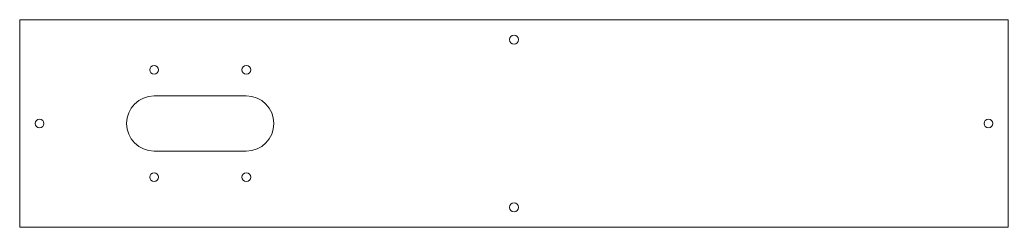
# Model space of a CAD drawing. Header units: millimetres. Extents: x -449 to 0, y 0 to 94.
import ezdxf

# ---------------------------------------------------------------- set-up
doc = ezdxf.new("R2010")
doc.units = ezdxf.units.MM

msp = doc.modelspace()

# ---------------------------------------------------------------- linework, layer by layer
at = {"color": 170, "linetype": 'Continuous', "lineweight": 15}
for p, q in [((-449, 94), (-449, 0)), ((0, 94), (-449, 94)), ((0, 0), (0, 94)), ((-346.09, 59.5), (-387.98, 59.5)), ((-387.98, 34.5), (-346.09, 34.5)), ((-449, 0), (0, 0))]:
    msp.add_line(p, q, dxfattribs=at)
for centre in [(-224.5, 85), (-387.98, 71.34), (-346.09, 71.34), (-440, 47), (-9, 47), (-387.98, 22.66), (-346.09, 22.66), (-224.5, 9)]:
    msp.add_circle(centre, 2, dxfattribs=at)
for centre, start, end in [((-387.98, 47), 90, 270), ((-346.09, 47), 270, 90)]:
    msp.add_arc(centre, 12.5, start, end, dxfattribs=at)

doc.saveas('drawing.dxf')
